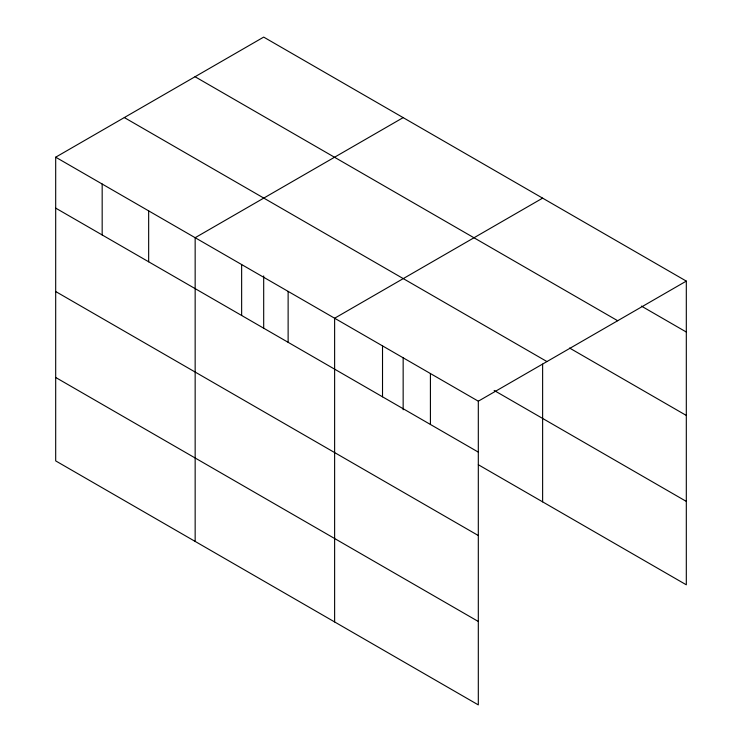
<?xml version="1.0" encoding="UTF-8"?>
<svg xmlns="http://www.w3.org/2000/svg" width="742" height="742" viewBox="0 0 742 742"><rect width="100%" height="100%" fill="white"/><g stroke="black" fill="none" stroke-linecap="round" stroke-linejoin="round"><path stroke-width="1.11" d="M55.687 157.193L478.312 401.19L478.312 704.9L55.687 460.893L55.687 157.193L263.688 37.1L686.313 281.107L686.313 584.807L478.33 464.733M403.156 117.626L195.155 237.709L195.155 541.419M542.625 198.142L334.623 318.235L334.623 621.935M478.312 401.19L686.313 281.107M641.413 306.103L686.313 332.026M195.044 76.732L617.678 320.73M569.568 348.035L686.313 415.446M124.322 117.561L546.956 361.567M494.153 390.45L686.313 501.397M55.687 208.112L478.312 452.119M55.687 291.532L478.312 535.529M55.687 377.474L478.312 621.481M542.625 364.146L542.625 501.852M430.416 373.541L430.416 424.461M403.156 357.607L403.156 409.742M382.52 345.883L382.52 396.803M288.128 291.393L288.128 342.312M263.688 275.922L263.688 328.066M241.642 264.551L241.642 315.471M148.66 210.867L148.66 261.787M102.173 184.025L102.173 234.954"/></g></svg>
